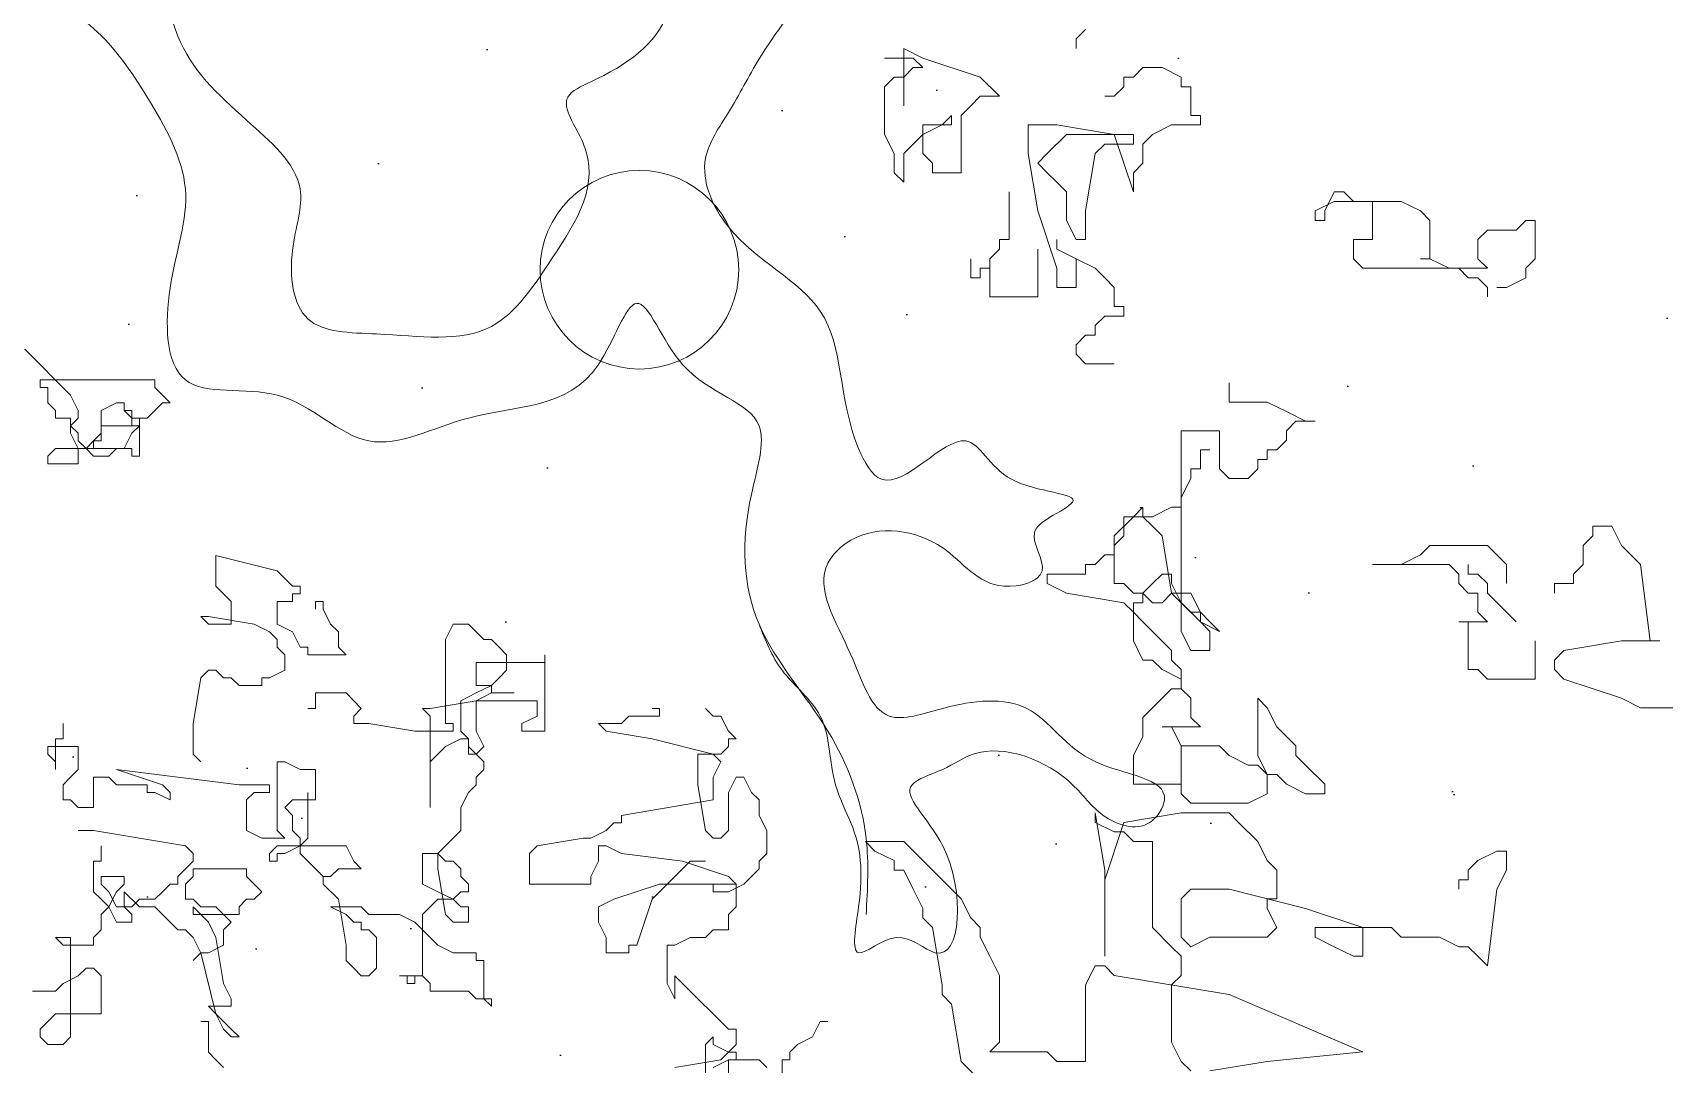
# Model space of a CAD drawing. Extents: x -95 to 325, y -1215 to -918.
# Drawn here: x -15.71 to -1.77, y -1081.34 to -1072.52 of the extents above; entities that cross this region are included whole.
import ezdxf

# ---------------------------------------------------------------- set-up
doc = ezdxf.new("R2010")
doc.units = 0
doc.layers.get('0').update_dxf_attribs({"linetype": 'CONTINUOUS'})
for name, color, linetype in [('尺寸标注', 7, 'CONTINUOUS'), ('福建茶', 76, 'CONTINUOUS'), ('马尼拉草', 80, 'CONTINUOUS')]:
    doc.layers.add(name, color=color, linetype=linetype)

# ---------------------------------------------------------------- blocks, each defined once
blk = doc.blocks.new('tulia')
at = {"color": 3, "lineweight": 0}
for p, q in [((202.701, 269.644), (202.701, 269.978)), ((202.844, 269.549), (202.844, 269.931)), ((199.338, 269.655), (199.696, 269.714)), ((199.816, 269.714), (199.875, 269.655)), ((201.13, 269.774), (201.249, 269.655)), ((202.367, 269.644), (202.367, 269.74)), ((202.462, 269.692), (202.51, 269.644)), ((202.797, 269.692), (202.701, 269.644)), ((203.035, 269.692), (202.749, 269.644)), ((205.852, 269.692), (205.9, 269.644)), ((198.741, 269.595), (199.338, 269.655)), ((199.577, 269.237), (198.741, 269.595)), ((199.875, 269.655), (199.935, 269.535)), ((200.652, 269.655), (200.473, 269.655)), ((200.473, 269.655), (200.473, 269.177)), ((200.712, 269.595), (200.652, 269.655)), ((201.07, 269.595), (200.712, 269.595)), ((201.01, 269.535), (201.07, 269.595)), ((201.249, 269.655), (201.309, 269.297)), ((202.271, 269.549), (202.319, 269.597)), ((202.319, 269.597), (202.319, 269.644)), ((202.319, 269.644), (202.367, 269.644)), ((202.51, 269.644), (202.701, 269.644)), ((202.701, 269.644), (202.653, 269.644)), ((202.653, 269.644), (202.653, 269.597)), ((202.749, 269.644), (202.653, 269.549)), ((202.653, 269.597), (202.701, 269.597)), ((202.701, 269.597), (202.797, 269.549)), ((205.9, 269.644), (205.947, 269.597)), ((205.947, 269.597), (205.947, 269.406)), ((199.935, 269.535), (199.935, 269.177)), ((201.01, 269.118), (201.01, 269.535)), ((202.128, 269.406), (202.176, 269.501)), ((202.176, 269.501), (202.271, 269.549)), ((202.653, 269.549), (202.653, 269.453)), ((202.797, 269.549), (202.797, 269.501)), ((202.797, 269.501), (202.844, 269.549)), ((205.804, 269.453), (205.756, 269.501)), ((205.756, 269.501), (205.804, 269.501)), ((205.804, 269.501), (205.852, 269.453)), ((206.807, 269.501), (206.854, 269.549)), ((206.807, 268.881), (206.807, 269.501)), ((206.854, 269.549), (206.95, 269.549)), ((206.95, 269.549), (206.998, 269.501)), ((206.998, 269.501), (206.998, 269.453)), ((202.08, 269.406), (202.128, 269.406)), ((202.653, 269.453), (202.701, 269.453)), ((202.701, 269.453), (202.987, 269.167)), ((205.9, 269.358), (205.804, 269.453)), ((205.852, 269.453), (205.9, 269.358)), ((205.947, 269.406), (205.995, 269.406)), ((206.998, 269.453), (206.902, 269.358)), ((201.309, 269.297), (201.368, 269.237)), ((204.181, 269.263), (204.181, 269.31)), ((204.181, 269.31), (204.229, 269.263)), ((205.804, 269.31), (205.947, 269.31)), ((205.804, 269.263), (205.804, 269.31)), ((205.947, 269.31), (205.9, 269.358)), ((205.9, 269.358), (205.995, 268.976)), ((206.902, 269.358), (206.616, 269.358)), ((206.616, 269.358), (206.616, 269.12)), ((200.293, 269.118), (199.577, 269.237)), ((199.935, 269.177), (199.875, 269.118)), ((200.473, 269.177), (200.413, 269.058)), ((201.368, 269.237), (201.368, 269.177)), ((201.368, 269.177), (201.428, 268.819)), ((203.035, 269.12), (203.035, 269.263)), ((203.035, 269.263), (203.083, 269.167)), ((204.276, 269.263), (204.181, 269.263)), ((204.229, 269.263), (204.229, 269.024)), ((204.324, 269.215), (204.276, 269.263)), ((204.563, 269.215), (204.324, 269.215)), ((204.563, 269.167), (204.563, 269.215)), ((205.852, 269.167), (205.804, 269.263)), ((206.854, 269.167), (206.902, 269.215)), ((206.902, 269.215), (207.045, 269.215)), ((199.875, 269.118), (199.875, 268.998)), ((200.353, 269.058), (200.293, 269.118)), ((201.07, 268.998), (201.01, 269.118)), ((202.987, 269.167), (203.035, 269.12)), ((203.083, 269.167), (203.083, 268.929)), ((204.611, 269.12), (204.563, 269.167)), ((204.611, 268.833), (204.611, 269.12)), ((204.611, 269.12), (204.658, 269.12)), ((204.754, 269.12), (204.611, 269.12)), ((204.658, 269.12), (204.658, 269.167)), ((204.658, 269.167), (204.706, 269.167)), ((204.706, 269.167), (204.706, 269.12)), ((204.706, 269.12), (204.754, 269.12)), ((204.945, 269.12), (204.897, 269.072)), ((204.897, 269.072), (204.897, 268.881)), ((204.993, 269.12), (204.945, 269.12)), ((205.04, 269.072), (204.993, 269.12)), ((205.088, 269.024), (205.04, 269.072)), ((205.9, 268.881), (205.852, 269.167)), ((206.616, 269.12), (206.664, 269.072)), ((206.664, 269.072), (206.711, 269.072)), ((206.711, 269.072), (206.759, 269.12)), ((206.759, 269.12), (206.854, 269.167)), ((197.964, 269.058), (197.905, 268.58)), ((198.024, 268.998), (197.964, 269.058)), ((198.084, 268.939), (198.024, 268.998)), ((198.741, 268.819), (198.741, 268.998)), ((198.741, 268.998), (198.8, 268.998)), ((198.8, 268.998), (198.92, 268.939)), ((199.875, 268.998), (199.935, 268.939)), ((200.413, 269.058), (200.353, 269.058)), ((200.353, 268.461), (200.353, 268.998)), ((200.353, 268.998), (200.353, 268.521)), ((201.13, 268.879), (201.07, 268.998)), ((203.322, 268.929), (203.322, 268.976)), ((203.322, 268.976), (203.465, 268.976)), ((203.465, 268.976), (203.465, 268.881)), ((204.229, 269.024), (204.276, 269.024)), ((204.276, 269.024), (204.276, 268.976)), ((204.276, 268.976), (204.42, 268.976)), ((204.42, 268.976), (204.515, 268.929)), ((205.088, 268.929), (205.088, 269.024)), ((205.947, 268.976), (205.852, 268.929)), ((205.995, 268.976), (205.947, 268.976)), ((206.043, 269.024), (205.995, 268.976)), ((205.995, 268.976), (206.043, 268.881)), ((198.143, 268.939), (198.084, 268.939)), ((198.263, 268.879), (198.143, 268.939)), ((198.502, 268.879), (198.263, 268.879)), ((198.562, 268.819), (198.502, 268.879)), ((198.92, 268.939), (199.039, 268.879)), ((199.039, 268.879), (199.039, 268.819)), ((199.278, 268.819), (199.338, 268.879)), ((199.338, 268.879), (199.696, 268.879)), ((199.696, 268.879), (199.816, 268.939)), ((199.816, 268.939), (199.875, 268.879)), ((199.875, 268.879), (199.875, 268.64)), ((199.935, 268.939), (200.055, 268.819)), ((201.13, 268.819), (201.13, 268.879)), ((202.844, 268.881), (202.797, 268.833)), ((202.94, 268.881), (202.844, 268.881)), ((203.035, 268.929), (202.94, 268.881)), ((203.083, 268.929), (203.035, 268.929)), ((203.178, 268.642), (203.274, 268.929)), ((203.274, 268.929), (203.322, 268.929)), ((203.465, 268.881), (203.513, 268.786)), ((204.515, 268.929), (204.563, 268.881)), ((204.563, 268.881), (204.611, 268.833)), ((204.897, 268.881), (204.945, 268.833)), ((205.136, 268.642), (205.088, 268.929)), ((205.852, 268.929), (205.852, 268.833)), ((205.947, 268.786), (205.9, 268.881)), ((206.043, 268.881), (206.091, 268.833)), ((206.616, 268.833), (206.664, 268.881)), ((206.664, 268.881), (206.664, 268.929)), ((206.664, 268.929), (206.854, 268.929)), ((206.902, 268.881), (206.807, 268.881)), ((206.854, 268.929), (206.902, 268.881)), ((199.039, 268.819), (198.562, 268.819)), ((199.099, 268.7), (198.741, 268.819)), ((199.338, 268.7), (199.278, 268.819)), ((200.055, 268.819), (200.055, 268.282)), ((201.189, 268.759), (201.13, 268.819)), ((201.428, 268.819), (201.488, 268.759)), ((202.797, 268.833), (202.701, 268.833)), ((202.701, 268.833), (202.701, 268.738)), ((203.513, 268.786), (203.513, 268.69)), ((204.324, 268.69), (204.324, 268.786)), ((204.324, 268.786), (204.42, 268.786)), ((204.42, 268.786), (204.467, 268.738)), ((204.658, 268.786), (204.611, 268.833)), ((204.611, 268.833), (204.611, 268.738)), ((204.754, 268.738), (204.658, 268.786)), ((204.945, 268.833), (204.993, 268.833)), ((204.993, 268.833), (204.993, 268.786)), ((204.993, 268.786), (205.04, 268.786)), ((205.04, 268.786), (205.088, 268.738)), ((205.852, 268.833), (205.804, 268.786)), ((205.804, 268.786), (205.852, 268.738)), ((205.995, 268.738), (205.947, 268.786)), ((206.091, 268.833), (206.138, 268.833)), ((206.138, 268.833), (206.186, 268.786)), ((206.186, 268.786), (206.234, 268.738)), ((206.425, 268.738), (206.425, 268.786)), ((206.425, 268.786), (206.52, 268.786)), ((206.52, 268.786), (206.568, 268.69)), ((206.616, 268.738), (206.616, 268.833)), ((199.577, 268.58), (199.099, 268.7)), ((199.338, 268.64), (199.338, 268.7)), ((201.249, 268.64), (201.189, 268.759)), ((201.488, 268.759), (201.488, 268.7)), ((201.488, 268.7), (201.548, 268.58)), ((202.701, 268.738), (202.653, 268.69)), ((202.653, 268.69), (202.653, 268.547)), ((203.513, 268.69), (203.417, 268.642)), ((204.372, 268.69), (204.324, 268.69)), ((204.42, 268.642), (204.372, 268.69)), ((204.467, 268.738), (204.515, 268.452)), ((204.563, 268.69), (204.515, 268.642)), ((204.611, 268.738), (204.563, 268.69)), ((204.945, 268.738), (204.754, 268.738)), ((204.993, 268.69), (204.945, 268.738)), ((205.184, 268.69), (204.993, 268.69)), ((205.088, 268.738), (205.184, 268.69)), ((205.709, 268.642), (205.756, 268.69)), ((205.756, 268.738), (205.995, 268.738)), ((205.756, 268.69), (205.756, 268.738)), ((205.852, 268.738), (205.9, 268.69)), ((205.9, 268.69), (205.995, 268.69)), ((205.995, 268.738), (206.043, 268.69)), ((206.043, 268.738), (205.995, 268.738)), ((205.995, 268.69), (206.043, 268.642)), ((206.043, 268.69), (206.043, 268.738)), ((206.234, 268.738), (206.282, 268.69)), ((206.282, 268.69), (206.377, 268.69)), ((206.377, 268.642), (206.425, 268.69)), ((206.377, 268.69), (206.473, 268.595)), ((206.473, 268.69), (206.425, 268.738)), ((206.425, 268.69), (206.52, 268.69)), ((206.473, 268.595), (206.473, 268.69)), ((206.52, 268.69), (206.568, 268.595)), ((206.52, 268.595), (206.568, 268.69)), ((206.568, 268.69), (206.616, 268.738)), ((206.568, 268.69), (206.616, 268.642)), ((197.905, 268.58), (197.845, 268.461)), ((198.143, 268.521), (198.143, 268.58)), ((199.278, 268.461), (199.278, 268.64)), ((199.278, 268.64), (199.338, 268.64)), ((199.816, 268.58), (199.577, 268.58)), ((199.875, 268.64), (199.816, 268.58)), ((201.607, 268.282), (201.249, 268.64)), ((201.548, 268.58), (201.607, 268.461)), ((202.701, 268.595), (202.606, 268.547)), ((202.797, 268.595), (202.701, 268.595)), ((202.797, 268.547), (202.797, 268.595)), ((203.083, 268.547), (203.178, 268.642)), ((203.417, 268.642), (203.131, 268.547)), ((204.372, 268.595), (204.324, 268.595)), ((204.324, 268.595), (204.324, 268.547)), ((204.42, 268.642), (204.372, 268.595)), ((204.515, 268.642), (204.42, 268.642)), ((204.515, 268.595), (204.42, 268.642)), ((204.611, 268.547), (204.515, 268.595)), ((205.231, 268.547), (205.136, 268.642)), ((205.613, 268.595), (205.661, 268.642)), ((205.709, 268.499), (205.613, 268.595)), ((205.661, 268.642), (205.709, 268.642)), ((206.043, 268.642), (206.091, 268.642)), ((206.091, 268.642), (206.091, 268.547)), ((206.186, 268.547), (206.234, 268.595)), ((206.234, 268.595), (206.282, 268.642)), ((206.282, 268.642), (206.377, 268.642)), ((206.473, 268.547), (206.52, 268.595)), ((206.568, 268.595), (206.616, 268.547)), ((206.616, 268.642), (206.664, 268.595)), ((206.664, 268.595), (206.664, 268.404)), ((197.845, 268.461), (197.845, 268.342)), ((198.024, 268.401), (198.084, 268.461)), ((198.084, 268.461), (198.084, 268.521)), ((198.084, 268.521), (198.143, 268.521)), ((199.338, 268.401), (199.278, 268.461)), ((200.353, 268.521), (200.234, 268.163)), ((200.413, 268.103), (200.353, 268.461)), ((201.607, 268.461), (201.667, 268.461)), ((201.667, 268.461), (201.667, 268.401)), ((202.606, 268.547), (202.51, 268.452)), ((202.653, 268.547), (202.797, 268.547)), ((203.131, 268.547), (202.653, 268.547)), ((202.653, 268.547), (202.701, 268.499)), ((202.701, 268.499), (202.987, 268.404)), ((202.987, 268.452), (203.083, 268.547)), ((203.513, 268.404), (203.56, 268.499)), ((203.56, 268.499), (203.56, 268.547)), ((203.56, 268.547), (203.942, 268.547)), ((203.942, 268.547), (203.942, 268.356)), ((204.324, 268.547), (204.372, 268.499)), ((204.372, 268.499), (204.372, 268.452)), ((204.611, 268.356), (204.611, 268.547)), ((205.136, 268.452), (205.184, 268.499)), ((205.184, 268.499), (205.231, 268.499)), ((205.231, 268.547), (205.231, 268.499)), ((205.231, 268.499), (205.231, 268.547)), ((205.231, 268.499), (205.279, 268.452)), ((205.709, 268.452), (205.709, 268.499)), ((206.091, 268.547), (206.043, 268.499)), ((206.043, 268.499), (206.043, 268.452)), ((206.091, 268.452), (206.138, 268.499)), ((206.138, 268.499), (206.138, 268.547)), ((206.138, 268.547), (206.186, 268.547)), ((206.473, 268.499), (206.473, 268.547)), ((206.616, 268.499), (206.473, 268.499)), ((206.616, 268.547), (206.616, 268.499)), ((197.905, 268.342), (198.024, 268.401)), ((199.398, 268.282), (199.338, 268.401)), ((201.667, 268.401), (201.787, 268.342)), ((202.51, 268.404), (202.462, 268.356)), ((202.462, 268.356), (202.462, 268.213)), ((202.51, 268.452), (202.51, 268.404)), ((202.844, 268.404), (202.94, 268.404)), ((202.94, 268.404), (202.987, 268.452)), ((202.987, 268.404), (203.369, 268.356)), ((203.369, 268.356), (203.465, 268.309)), ((203.513, 268.309), (203.513, 268.404)), ((203.942, 268.356), (203.895, 268.309)), ((204.372, 268.452), (204.42, 268.404)), ((204.42, 268.404), (204.467, 268.404)), ((204.515, 268.356), (204.42, 268.261)), ((204.467, 268.404), (204.515, 268.356)), ((204.515, 268.452), (204.515, 268.356)), ((204.515, 268.356), (204.611, 268.356)), ((205.04, 268.404), (204.993, 268.452)), ((204.993, 268.452), (205.136, 268.452)), ((205.088, 268.309), (205.04, 268.404)), ((205.279, 268.452), (205.327, 268.404)), ((205.327, 268.404), (205.375, 268.356)), ((205.375, 268.309), (205.47, 268.356)), ((205.375, 268.356), (205.375, 268.261)), ((205.47, 268.356), (205.518, 268.356)), ((205.518, 268.356), (205.518, 268.404)), ((205.518, 268.404), (205.565, 268.404)), ((205.565, 268.356), (205.518, 268.309)), ((205.565, 268.404), (205.565, 268.356)), ((206.043, 268.452), (205.709, 268.452)), ((206.043, 268.404), (206.091, 268.452)), ((206.043, 268.356), (206.043, 268.404)), ((206.091, 268.309), (206.043, 268.356)), ((206.664, 268.404), (206.616, 268.404)), ((206.616, 268.404), (206.616, 268.309)), ((197.845, 268.342), (197.905, 268.342)), ((199.517, 268.163), (199.398, 268.282)), ((200.055, 268.282), (200.174, 268.282)), ((200.174, 268.282), (200.234, 268.222)), ((201.846, 268.282), (201.607, 268.282)), ((201.787, 268.342), (201.846, 268.282)), ((202.701, 268.213), (202.749, 268.261)), ((202.749, 268.261), (202.797, 268.261)), ((202.797, 268.261), (202.844, 268.213)), ((203.465, 268.309), (203.513, 268.309)), ((203.56, 268.261), (203.465, 268.213)), ((203.608, 268.261), (203.56, 268.261)), ((203.895, 268.309), (203.608, 268.261)), ((204.42, 268.261), (204.372, 268.213)), ((205.518, 268.309), (205.088, 268.309)), ((205.327, 268.261), (205.375, 268.309)), ((205.327, 267.975), (205.327, 268.261)), ((205.375, 268.261), (205.422, 268.213)), ((205.518, 268.213), (205.47, 268.261)), ((205.47, 268.261), (205.613, 268.261)), ((205.613, 268.261), (205.709, 268.213)), ((206.664, 268.213), (206.091, 268.309)), ((199.577, 268.103), (199.517, 268.163)), ((200.234, 268.163), (199.875, 268.103)), ((200.234, 268.222), (200.293, 268.222)), ((200.293, 268.222), (200.413, 268.163)), ((200.413, 268.163), (200.413, 268.103)), ((202.462, 268.213), (202.51, 268.118)), ((202.701, 267.975), (202.701, 268.213)), ((202.844, 268.213), (202.892, 267.927)), ((203.417, 268.165), (203.369, 268.165)), ((203.369, 268.165), (203.369, 268.118)), ((203.465, 268.213), (203.417, 268.165)), ((204.372, 268.213), (204.372, 268.07)), ((205.422, 268.213), (205.422, 268.118)), ((205.518, 267.784), (205.518, 268.213)), ((205.709, 268.213), (205.709, 268.022)), ((206.759, 268.213), (206.664, 268.213)), ((199.875, 268.103), (199.577, 268.103)), ((202.51, 268.118), (202.51, 268.022)), ((203.369, 268.118), (202.797, 268.022)), ((204.372, 268.07), (204.324, 267.975)), ((204.563, 267.784), (204.563, 268.07)), ((204.563, 268.07), (204.563, 267.498)), ((205.422, 268.118), (205.47, 268.07)), ((205.47, 268.07), (205.422, 268.022)), ((206.664, 267.879), (206.664, 268.07)), ((206.664, 268.07), (206.759, 268.07)), ((206.759, 268.07), (206.807, 268.022)), ((198.98, 267.924), (198.98, 267.984)), ((198.98, 267.984), (199.099, 267.984)), ((199.099, 267.984), (199.218, 267.924)), ((199.457, 268.043), (199.338, 267.984)), ((199.338, 267.984), (199.338, 267.864)), ((199.816, 268.043), (199.457, 268.043)), ((199.875, 267.984), (199.816, 268.043)), ((199.875, 267.685), (199.875, 267.984)), ((202.51, 268.022), (202.558, 267.975)), ((202.558, 267.975), (202.606, 267.879)), ((202.653, 267.879), (202.701, 267.975)), ((202.797, 268.022), (202.797, 267.879)), ((204.324, 267.975), (204.276, 267.927)), ((205.422, 268.022), (205.279, 268.022)), ((205.279, 268.022), (205.279, 267.831)), ((205.661, 267.975), (205.565, 267.975)), ((205.565, 267.975), (205.565, 267.927)), ((205.709, 268.022), (205.661, 267.975)), ((206.186, 267.975), (206.186, 268.022)), ((206.186, 268.022), (206.282, 267.975)), ((206.234, 267.927), (206.186, 267.975)), ((206.282, 267.975), (206.329, 267.975)), ((206.329, 267.975), (206.329, 267.927)), ((206.807, 268.022), (206.854, 268.022)), ((206.854, 268.022), (206.854, 267.927)), ((199.099, 267.805), (198.98, 267.924)), ((199.218, 267.924), (199.278, 267.864)), ((199.278, 267.864), (199.338, 267.864)), ((199.338, 267.864), (199.398, 267.745)), ((199.338, 267.864), (199.398, 267.805)), ((199.875, 267.685), (199.875, 267.924)), ((199.875, 267.924), (200.174, 267.924)), ((200.174, 267.924), (200.174, 267.745)), ((202.606, 267.879), (202.653, 267.879)), ((202.797, 267.879), (202.749, 267.784)), ((202.892, 267.927), (202.892, 267.736)), ((204.276, 267.879), (204.229, 267.831)), ((204.276, 267.927), (204.276, 267.879)), ((205.565, 267.927), (205.756, 267.927)), ((205.756, 267.927), (206.138, 267.879)), ((206.138, 267.879), (206.52, 267.831)), ((206.52, 267.831), (206.234, 267.927)), ((206.329, 267.927), (206.52, 267.927)), ((206.52, 267.927), (206.568, 267.879)), ((206.568, 267.879), (206.664, 267.879)), ((206.807, 267.879), (206.759, 267.831)), ((206.854, 267.927), (206.807, 267.879)), ((199.159, 267.745), (199.099, 267.805)), ((199.159, 267.685), (199.159, 267.745)), ((199.398, 267.805), (199.457, 267.805)), ((199.398, 267.745), (199.398, 267.387)), ((199.457, 267.805), (199.577, 267.745)), ((199.577, 267.745), (199.637, 267.685)), ((200.174, 267.745), (200.114, 267.626)), ((202.749, 267.784), (202.797, 267.736)), ((204.229, 267.831), (204.229, 267.784)), ((204.229, 267.784), (204.276, 267.736)), ((204.467, 267.688), (204.563, 267.784)), ((205.279, 267.831), (205.375, 267.831)), ((205.375, 267.831), (205.47, 267.784)), ((205.47, 267.784), (205.518, 267.784)), ((206.043, 267.736), (205.995, 267.784)), ((206.759, 267.831), (206.759, 267.688)), ((206.902, 267.688), (206.902, 267.831)), ((206.902, 267.831), (206.902, 267.784)), ((206.902, 267.784), (206.95, 267.736)), ((199.218, 267.626), (199.159, 267.685)), ((199.637, 267.685), (199.875, 267.685)), ((199.935, 267.566), (199.875, 267.685)), ((202.749, 267.736), (202.701, 267.688)), ((202.701, 267.688), (202.701, 267.641)), ((202.892, 267.736), (202.749, 267.736)), ((202.797, 267.736), (203.178, 267.641)), ((204.229, 267.688), (204.276, 267.736)), ((204.276, 267.593), (204.229, 267.688)), ((204.276, 267.736), (204.324, 267.688)), ((204.276, 267.736), (204.324, 267.736)), ((204.324, 267.736), (204.324, 267.641)), ((204.324, 267.688), (204.324, 267.641)), ((204.372, 267.641), (204.467, 267.688)), ((206.043, 267.545), (206.043, 267.736)), ((206.759, 267.688), (206.902, 267.688)), ((206.95, 267.688), (206.902, 267.688)), ((206.902, 267.688), (206.902, 267.641)), ((206.95, 267.736), (206.95, 267.688)), ((199.278, 267.566), (199.218, 267.626)), ((199.338, 267.447), (199.278, 267.566)), ((199.816, 267.506), (199.756, 267.566)), ((199.756, 267.566), (199.995, 267.566)), ((199.995, 267.566), (199.935, 267.566)), ((200.114, 267.626), (200.114, 267.506)), ((202.701, 267.641), (202.653, 267.641)), ((202.653, 267.641), (202.701, 267.593)), ((202.701, 267.593), (202.749, 267.498)), ((203.178, 267.641), (203.465, 267.593)), ((203.369, 267.545), (203.322, 267.498)), ((203.513, 267.545), (203.369, 267.545)), ((203.465, 267.593), (203.513, 267.545)), ((203.847, 267.116), (203.847, 267.593)), ((203.847, 267.593), (203.99, 267.593)), ((203.99, 267.545), (203.895, 267.498)), ((203.99, 267.593), (203.99, 267.545)), ((204.276, 267.402), (204.276, 267.593)), ((204.324, 267.641), (204.372, 267.641)), ((204.324, 267.641), (204.372, 267.593)), ((204.372, 267.593), (204.372, 267.402)), ((204.42, 267.545), (204.42, 267.593)), ((204.42, 267.593), (204.658, 267.593)), ((204.467, 267.545), (204.42, 267.545)), ((204.467, 267.021), (204.467, 267.545)), ((204.658, 267.593), (204.945, 267.545)), ((204.945, 267.545), (205.04, 267.545)), ((205.04, 267.545), (205.04, 267.498)), ((205.995, 267.259), (206.043, 267.545)), ((206.902, 267.641), (206.854, 267.641)), ((206.854, 267.641), (206.854, 267.545)), ((196.77, 267.447), (197.009, 267.447)), ((197.009, 267.447), (197.128, 267.387)), ((199.398, 267.387), (199.338, 267.447)), ((199.816, 267.387), (199.816, 267.506)), ((200.114, 267.506), (199.995, 267.387)), ((202.749, 267.498), (202.797, 267.498)), ((202.797, 267.498), (202.844, 267.45)), ((203.322, 267.498), (203.131, 267.498)), ((203.131, 267.498), (203.131, 267.45)), ((203.131, 267.45), (203.178, 267.45)), ((203.895, 267.498), (203.895, 267.402)), ((204.563, 267.45), (204.276, 267.402)), ((204.563, 267.498), (204.611, 267.45)), ((204.611, 267.45), (204.563, 267.45)), ((205.04, 267.498), (204.993, 267.45)), ((204.993, 267.45), (205.04, 267.402)), ((205.279, 267.354), (205.279, 267.45)), ((205.279, 267.45), (205.327, 267.45)), ((197.128, 267.387), (197.487, 267.268)), ((199.875, 267.327), (199.816, 267.387)), ((199.995, 267.387), (199.935, 267.327)), ((203.895, 267.402), (204.276, 267.402)), ((204.181, 267.354), (204.038, 267.354)), ((204.038, 267.354), (204.181, 267.354)), ((204.276, 267.402), (204.181, 267.354)), ((204.181, 267.354), (204.181, 267.307)), ((204.276, 267.354), (204.181, 267.307)), ((204.372, 267.402), (204.276, 267.354)), ((205.04, 267.402), (205.088, 267.354)), ((205.088, 267.354), (205.279, 267.354)), ((197.487, 267.268), (197.546, 267.208)), ((197.666, 267.268), (197.964, 267.268)), ((197.666, 267.029), (197.666, 267.268)), ((197.964, 267.268), (198.024, 267.208)), ((199.875, 267.208), (199.875, 267.327)), ((199.935, 267.327), (199.875, 267.327)), ((199.875, 267.327), (199.875, 267.268)), ((199.875, 267.268), (199.995, 267.208)), ((204.133, 267.259), (204.086, 267.211)), ((204.181, 267.307), (204.133, 267.259)), ((204.181, 267.307), (204.276, 267.307)), ((204.276, 267.307), (204.276, 267.164)), ((205.47, 267.211), (205.565, 267.259)), ((205.565, 267.259), (205.613, 267.259)), ((205.613, 267.259), (205.613, 267.307)), ((205.613, 267.307), (205.756, 267.307)), ((205.756, 267.307), (205.804, 267.259)), ((205.804, 267.259), (205.852, 267.259)), ((205.852, 267.259), (205.9, 267.211)), ((205.947, 267.211), (205.995, 267.259)), ((197.546, 267.148), (197.487, 267.089)), ((197.546, 267.208), (197.546, 267.148)), ((198.024, 267.208), (198.084, 267.208)), ((198.084, 267.208), (198.084, 266.91)), ((199.935, 267.148), (199.875, 267.208)), ((199.935, 267.089), (199.935, 267.148)), ((199.995, 267.208), (200.055, 267.148)), ((200.055, 267.148), (200.114, 267.148)), ((200.114, 267.148), (200.174, 267.029)), ((204.276, 267.164), (203.847, 267.164)), ((203.847, 267.164), (203.847, 267.116)), ((204.086, 267.211), (204.086, 267.116)), ((205.47, 267.116), (205.47, 267.211)), ((205.9, 267.211), (205.947, 267.211)), ((197.487, 267.089), (197.128, 267.029)), ((199.696, 266.969), (199.696, 267.089)), ((199.696, 267.089), (199.816, 267.089)), ((199.816, 267.089), (199.875, 266.969)), ((200.055, 266.969), (199.935, 267.089)), ((204.086, 267.116), (204.133, 267.068)), ((204.133, 267.068), (204.181, 267.021)), ((205.136, 267.068), (205.088, 267.116)), ((205.088, 267.116), (205.327, 267.116)), ((205.136, 266.973), (205.136, 267.068)), ((205.327, 267.116), (205.327, 267.068)), ((205.327, 267.068), (205.375, 267.068)), ((205.375, 267.068), (205.422, 266.973)), ((205.518, 267.068), (205.47, 267.116)), ((205.518, 267.021), (205.518, 267.068)), ((197.128, 267.029), (196.889, 267.029)), ((196.889, 267.029), (196.949, 267.029)), ((196.949, 267.029), (197.009, 266.551)), ((199.696, 266.91), (199.637, 266.969)), ((199.637, 266.969), (199.756, 266.91)), ((199.756, 266.91), (199.696, 266.969)), ((199.875, 266.969), (199.875, 266.134)), ((200.114, 266.91), (200.055, 266.969)), ((200.174, 267.029), (200.174, 266.85)), ((204.181, 267.021), (204.229, 267.021)), ((204.229, 267.021), (204.276, 266.973)), ((204.276, 266.973), (204.324, 266.925)), ((204.42, 266.925), (204.467, 267.021)), ((205.184, 266.925), (205.136, 266.973)), ((205.422, 266.973), (205.518, 266.925)), ((205.565, 266.973), (205.518, 267.021)), ((205.661, 266.925), (205.565, 266.973)), ((197.785, 266.91), (197.845, 266.85)), ((197.845, 266.85), (197.964, 266.73)), ((198.143, 266.91), (197.964, 266.91)), ((197.964, 266.91), (198.024, 266.85)), ((198.024, 266.85), (198.024, 266.73)), ((198.084, 266.91), (198.143, 266.91)), ((199.756, 266.85), (199.696, 266.91)), ((199.756, 266.91), (199.875, 266.79)), ((199.756, 266.85), (199.756, 266.91)), ((199.816, 266.73), (199.756, 266.85)), ((199.816, 266.85), (199.756, 266.85)), ((199.935, 266.73), (199.816, 266.85)), ((200.174, 266.85), (200.114, 266.91)), ((200.174, 266.79), (200.174, 266.85)), ((200.174, 266.85), (200.234, 266.79)), ((204.324, 266.925), (204.42, 266.925)), ((205.231, 266.83), (205.184, 266.925)), ((205.231, 266.782), (205.231, 266.83)), ((205.279, 266.83), (205.279, 266.782)), ((205.518, 266.925), (205.518, 266.782)), ((205.947, 266.877), (205.661, 266.925)), ((205.804, 266.925), (205.947, 266.925)), ((205.804, 266.782), (205.804, 266.925)), ((205.947, 266.925), (205.995, 266.877)), ((205.995, 266.877), (205.947, 266.877)), ((197.546, 266.671), (197.546, 266.73)), ((197.964, 266.73), (197.964, 266.671)), ((198.024, 266.73), (198.084, 266.73)), ((198.084, 266.73), (198.143, 266.671)), ((199.935, 266.73), (199.816, 266.73)), ((199.875, 266.79), (199.935, 266.671)), ((199.995, 266.79), (199.935, 266.73)), ((199.995, 266.372), (199.935, 266.73)), ((200.055, 266.79), (199.995, 266.79)), ((200.114, 266.73), (200.055, 266.79)), ((200.055, 266.671), (200.114, 266.73)), ((200.114, 266.73), (200.114, 266.79)), ((200.114, 266.79), (200.174, 266.79)), ((200.174, 266.73), (200.114, 266.73)), ((200.234, 266.671), (200.174, 266.73)), ((200.234, 266.79), (200.592, 266.73)), ((200.592, 266.73), (200.712, 266.671)), ((205.279, 266.782), (205.231, 266.782)), ((205.422, 266.734), (205.375, 266.734)), ((205.375, 266.734), (205.375, 266.687)), ((205.518, 266.782), (205.422, 266.782)), ((205.422, 266.782), (205.422, 266.734)), ((205.852, 266.734), (205.804, 266.782)), ((205.9, 266.687), (205.852, 266.734)), ((197.427, 266.611), (197.427, 266.671)), ((197.427, 266.671), (197.546, 266.671)), ((197.845, 266.551), (197.845, 266.671)), ((197.964, 266.671), (198.024, 266.611)), ((198.143, 266.671), (198.143, 266.611)), ((199.935, 266.671), (199.935, 266.611)), ((199.995, 266.611), (200.055, 266.671)), ((200.293, 266.671), (200.234, 266.671)), ((200.293, 266.372), (200.293, 266.671)), ((200.712, 266.671), (200.712, 266.611)), ((205.375, 266.687), (205.422, 266.687)), ((205.422, 266.687), (205.518, 266.591)), ((205.9, 266.496), (205.9, 266.687)), ((197.009, 266.551), (197.128, 266.432)), ((197.367, 266.551), (197.427, 266.611)), ((197.367, 266.432), (197.367, 266.551)), ((197.905, 266.492), (197.845, 266.551)), ((198.024, 266.611), (198.084, 266.611)), ((198.084, 266.611), (198.084, 266.551)), ((198.084, 266.551), (198.084, 266.611)), ((198.143, 266.611), (198.203, 266.551)), ((198.203, 266.551), (198.681, 266.551)), ((198.502, 266.551), (198.382, 266.492)), ((198.681, 266.551), (198.502, 266.551)), ((199.935, 266.611), (199.995, 266.611)), ((200.413, 266.551), (200.353, 266.492)), ((200.473, 266.551), (200.413, 266.551)), ((200.712, 266.611), (200.473, 266.611)), ((200.473, 266.611), (200.473, 266.551)), ((205.518, 266.591), (205.9, 266.496)), ((197.128, 266.432), (197.188, 266.313)), ((197.307, 266.372), (197.367, 266.432)), ((197.964, 266.432), (197.905, 266.492)), ((198.323, 266.432), (197.964, 266.432)), ((198.382, 266.492), (198.323, 266.432)), ((200.293, 266.432), (200.234, 266.372)), ((200.353, 266.492), (200.293, 266.492)), ((200.293, 266.492), (200.293, 266.432)), ((197.307, 266.313), (197.307, 266.372)), ((200.055, 266.313), (199.995, 266.372)), ((200.174, 266.253), (200.293, 266.372)), ((200.234, 266.372), (200.234, 266.253)), ((197.188, 266.313), (197.307, 266.313)), ((199.935, 266.193), (200.055, 266.253)), ((200.114, 266.253), (200.055, 266.313)), ((200.055, 266.253), (200.114, 266.253)), ((200.114, 266.253), (200.114, 266.193)), ((200.114, 266.193), (200.174, 266.253)), ((200.234, 266.253), (200.114, 266.253)), ((199.875, 266.134), (199.816, 266.014)), ((199.875, 265.716), (199.875, 266.193)), ((199.875, 266.193), (199.935, 266.193)), ((199.398, 265.955), (199.457, 266.014)), ((199.457, 266.014), (199.577, 266.014)), ((199.577, 266.014), (199.637, 265.955)), ((199.816, 266.014), (199.816, 265.955)), ((199.398, 265.895), (199.398, 265.955)), ((199.637, 265.955), (199.637, 265.716)), ((199.816, 265.955), (199.756, 265.955)), ((199.756, 265.955), (199.756, 265.835)), ((206.759, 265.828), (206.759, 265.923)), ((206.759, 265.923), (206.95, 265.923)), ((206.95, 265.923), (206.95, 265.876)), ((199.218, 265.776), (199.278, 265.835)), ((199.278, 265.835), (199.338, 265.835)), ((199.338, 265.835), (199.338, 265.895)), ((199.338, 265.895), (199.398, 265.895)), ((199.756, 265.835), (199.696, 265.835)), ((199.696, 265.835), (199.756, 265.835)), ((206.425, 265.876), (206.377, 265.876)), ((206.377, 265.876), (206.377, 265.685)), ((206.425, 265.828), (206.425, 265.876)), ((206.425, 265.732), (206.473, 265.828)), ((206.902, 265.828), (206.425, 265.828)), ((206.473, 265.828), (206.52, 265.828)), ((206.52, 265.828), (206.568, 265.876)), ((206.568, 265.876), (206.664, 265.876)), ((206.664, 265.876), (206.711, 265.828)), ((206.711, 265.828), (206.664, 265.78)), ((206.664, 265.78), (206.664, 265.828)), ((206.664, 265.828), (206.711, 265.828)), ((206.711, 265.828), (206.759, 265.78)), ((206.807, 265.732), (206.759, 265.828)), ((206.95, 265.876), (206.902, 265.828)), ((199.159, 265.656), (199.218, 265.716)), ((199.218, 265.716), (199.218, 265.776)), ((199.637, 265.716), (199.875, 265.716)), ((206.377, 265.685), (206.425, 265.732)), ((206.664, 265.78), (206.616, 265.732)), ((206.616, 265.589), (206.616, 265.78)), ((206.616, 265.78), (206.664, 265.78)), ((206.616, 265.732), (206.616, 265.685)), ((206.759, 265.78), (206.759, 265.732)), ((206.759, 265.732), (206.807, 265.685)), ((206.807, 265.637), (206.807, 265.732)), ((199.099, 265.656), (199.039, 265.656)), ((199.039, 265.656), (199.159, 265.656)), ((199.218, 265.597), (199.099, 265.656)), ((206.329, 265.637), (206.234, 265.542)), ((206.425, 265.637), (206.329, 265.637)), ((206.377, 265.637), (206.377, 265.685)), ((206.377, 265.685), (206.425, 265.685)), ((206.425, 265.637), (206.377, 265.637)), ((206.616, 265.685), (206.425, 265.685)), ((206.425, 265.685), (206.425, 265.637)), ((206.425, 265.685), (206.425, 265.589)), ((206.473, 265.589), (206.425, 265.637)), ((206.807, 265.685), (206.759, 265.637)), ((206.759, 265.637), (206.759, 265.589)), ((206.902, 265.637), (206.807, 265.637)), ((206.902, 265.589), (206.902, 265.637)), ((199.338, 265.537), (199.218, 265.597)), ((199.577, 265.537), (199.338, 265.537)), ((199.577, 265.418), (199.577, 265.537)), ((206.234, 265.542), (206.186, 265.542)), ((206.186, 265.542), (206.234, 265.494)), ((206.425, 265.589), (206.473, 265.589)), ((206.473, 265.589), (206.473, 265.542)), ((206.473, 265.542), (206.52, 265.542)), ((206.52, 265.542), (206.616, 265.589)), ((206.759, 265.589), (206.807, 265.494)), ((206.95, 265.542), (206.902, 265.589)), ((206.95, 265.446), (206.95, 265.542)), ((206.234, 265.494), (206.282, 265.446)), ((206.282, 265.446), (206.282, 265.399)), ((206.807, 265.494), (207.093, 265.208)), ((206.998, 265.446), (206.95, 265.446)), ((206.998, 265.399), (206.998, 265.446)), ((206.282, 265.399), (206.998, 265.399)), ((200.293, 265.298), (200.473, 265.298)), ((200.473, 265.298), (200.532, 265.239)), ((200.532, 265.239), (200.532, 265.179)), ((200.473, 265.119), (200.413, 265.119)), ((200.413, 265.119), (200.413, 265.06)), ((200.532, 265.179), (200.473, 265.119)), ((200.353, 265), (200.234, 265)), ((200.234, 265), (200.234, 264.94)), ((200.413, 265.06), (200.353, 265)), ((200.234, 264.94), (200.293, 264.94)), ((200.293, 264.94), (200.293, 264.821)), ((197.845, 264.821), (197.725, 264.761)), ((197.905, 264.821), (197.845, 264.821)), ((197.964, 264.821), (197.964, 264.881)), ((198.024, 264.761), (197.964, 264.821)), ((200.293, 264.821), (200.353, 264.761)), ((200.532, 264.642), (200.532, 264.821)), ((200.532, 264.821), (200.652, 264.821)), ((200.652, 264.821), (200.652, 264.701)), ((200.771, 264.582), (200.771, 264.881)), ((200.771, 264.881), (201.07, 264.881)), ((201.07, 264.881), (201.07, 264.701)), ((197.725, 264.701), (197.666, 264.642)), ((197.725, 264.761), (197.725, 264.701)), ((198.024, 264.642), (197.964, 264.701)), ((197.964, 264.701), (198.741, 264.701)), ((198.084, 264.761), (198.024, 264.761)), ((198.143, 264.701), (198.084, 264.761)), ((198.203, 264.701), (198.143, 264.701)), ((198.323, 264.642), (198.203, 264.701)), ((198.741, 264.701), (198.8, 264.642)), ((200.353, 264.761), (200.413, 264.701)), ((200.413, 264.701), (200.532, 264.642)), ((200.652, 264.701), (200.771, 264.343)), ((201.07, 264.642), (201.07, 264.701)), ((201.07, 264.701), (201.13, 264.701)), ((201.13, 264.701), (201.13, 264.761)), ((201.13, 264.761), (201.189, 264.761)), ((201.189, 264.761), (201.189, 264.642)), ((197.666, 264.642), (197.666, 264.403)), ((198.024, 264.522), (198.024, 264.642)), ((198.323, 264.403), (198.323, 264.642)), ((198.323, 264.642), (198.382, 264.642)), ((198.382, 264.642), (198.323, 264.642)), ((198.8, 264.642), (198.8, 264.522)), ((200.532, 264.642), (200.652, 264.582)), ((200.652, 264.582), (200.532, 264.642)), ((201.01, 264.582), (201.07, 264.642)), ((197.964, 264.463), (198.024, 264.522)), ((198.681, 264.522), (198.681, 264.284)), ((198.8, 264.522), (198.681, 264.522)), ((200.473, 264.343), (200.473, 264.522)), ((200.473, 264.522), (200.532, 264.522)), ((200.532, 264.522), (200.592, 264.403)), ((200.652, 264.582), (200.652, 264.522)), ((200.652, 264.522), (200.652, 264.582)), ((200.95, 264.224), (200.95, 264.522)), ((200.95, 264.522), (201.01, 264.522)), ((201.01, 264.522), (201.01, 264.582)), ((197.666, 264.403), (197.725, 264.403)), ((197.725, 264.403), (197.785, 264.463)), ((197.785, 264.463), (197.964, 264.463)), ((198.382, 264.343), (198.323, 264.403)), ((198.98, 264.343), (198.98, 264.403)), ((198.98, 264.403), (199.039, 264.403)), ((199.039, 264.403), (199.039, 264.343)), ((200.592, 264.403), (200.592, 264.224)), ((198.502, 264.284), (198.382, 264.343)), ((198.92, 264.284), (198.502, 264.284)), ((198.681, 264.284), (198.8, 264.284)), ((198.8, 264.284), (198.86, 264.224)), ((198.92, 264.224), (198.98, 264.343)), ((199.039, 264.343), (198.92, 264.284)), ((200.413, 263.985), (200.473, 264.343)), ((200.771, 264.343), (200.831, 263.985)), ((198.86, 264.224), (198.92, 264.224)), ((200.293, 263.866), (200.174, 264.224)), ((200.174, 264.224), (200.174, 264.105)), ((200.592, 264.224), (200.652, 264.164)), ((200.174, 264.105), (200.114, 264.045)), ((200.652, 264.164), (200.712, 264.105)), ((200.712, 264.105), (200.771, 264.045)), ((201.249, 263.747), (201.249, 264.105)), ((201.249, 264.105), (201.428, 264.105)), ((201.428, 264.105), (201.428, 264.045)), ((201.607, 263.985), (201.607, 264.164)), ((201.607, 264.164), (201.667, 264.105)), ((201.667, 264.105), (201.667, 263.985)), ((200.114, 264.045), (200.114, 263.926)), ((200.353, 263.926), (200.413, 263.985)), ((200.712, 263.985), (200.592, 263.866)), ((200.771, 264.045), (200.712, 263.985)), ((200.831, 263.985), (200.831, 263.806)), ((201.428, 264.045), (201.488, 263.985)), ((201.488, 263.985), (201.488, 263.806)), ((201.548, 263.926), (201.607, 263.985)), ((201.667, 263.985), (201.727, 263.866)), ((200.114, 263.926), (200.055, 263.866)), ((200.174, 263.866), (200.174, 263.926)), ((200.174, 263.926), (200.353, 263.926)), ((201.488, 263.866), (201.548, 263.926)), ((199.935, 263.806), (199.756, 263.806)), ((199.756, 263.806), (199.756, 263.747)), ((200.055, 263.866), (199.935, 263.806)), ((200.293, 263.866), (200.174, 263.866)), ((200.652, 263.806), (200.293, 263.866)), ((200.592, 263.866), (200.293, 263.866)), ((200.831, 263.806), (200.652, 263.806)), ((201.488, 263.806), (201.309, 263.806)), ((201.309, 263.806), (201.309, 263.747)), ((201.309, 263.747), (201.368, 263.806)), ((201.368, 263.806), (201.488, 263.866)), ((201.727, 263.866), (201.727, 263.568)), ((199.756, 263.747), (199.816, 263.747)), ((199.816, 263.747), (199.816, 263.568)), ((201.13, 263.627), (201.189, 263.687)), ((201.189, 263.687), (201.249, 263.747)), ((201.607, 263.687), (201.607, 263.329)), ((200.234, 263.568), (200.293, 263.627)), ((200.293, 263.627), (200.353, 263.627)), ((201.13, 263.508), (201.01, 263.627)), ((201.01, 263.627), (201.13, 263.627)), ((199.816, 263.568), (199.875, 263.568)), ((199.875, 263.568), (199.875, 263.508)), ((199.875, 263.508), (199.995, 263.448)), ((200.114, 263.448), (200.174, 263.508)), ((200.174, 263.508), (200.234, 263.508)), ((200.234, 263.508), (200.234, 263.568)), ((201.488, 263.389), (201.13, 263.508)), ((201.607, 263.508), (201.548, 263.448)), ((201.667, 263.508), (201.607, 263.508)), ((201.727, 263.568), (201.667, 263.508)), ((199.995, 263.448), (200.114, 263.448)), ((201.548, 263.448), (201.488, 263.448)), ((201.488, 263.448), (201.548, 263.389)), ((201.607, 263.329), (201.488, 263.389)), ((201.548, 263.389), (201.727, 263.389)), ((200.532, 263.269), (200.473, 263.21)), ((200.532, 263.329), (200.532, 263.269))]:
    blk.add_line(p, q, dxfattribs=at)
at = {"color": 34, "lineweight": 0}
blk.add_circle((203.257, 264.711), 0.62, dxfattribs=at)
blk.add_spline([(201.842, 268.738), (201.842, 268.261), (202.08, 267.593), (202.51, 266.925), (202.558, 266.114), (202.51, 265.685), (202.987, 265.303), (203.274, 264.921), (203.513, 265.303), (204.324, 265.637), (204.945, 265.78), (205.518, 265.494), (206.091, 265.399), (206.186, 264.826), (206.091, 264.206), (206.329, 263.633), (206.664, 263.204), (207.332, 262.775), (208.096, 262.489), (208.382, 262.489), (208.287, 262.393), (207.905, 262.393), (206.95, 262.679), (206.473, 262.966), (206.234, 262.584), (205.852, 261.868), (205.613, 261.248), (205.47, 260.723), (205.613, 260.151), (205.613, 259.674), (205.47, 259.388), (205.327, 259.054), (205.47, 259.865), (205.375, 260.294), (205.231, 260.962), (205.422, 261.534), (205.852, 262.345), (206.186, 262.87), (206.138, 263.252), (205.709, 263.777), (205.375, 264.206), (205.422, 264.588), (205.327, 265.017), (204.897, 265.112), (204.181, 265.065), (203.799, 264.635), (203.608, 263.92), (203.704, 263.633), (203.56, 263.538), (203.083, 263.109), (203.083, 262.727), (203.751, 262.011), (204.611, 261.678), (205.47, 261.391), (206.282, 261.201), (206.616, 260.914), (206.52, 260.914), (206.138, 261.105), (205.613, 261.248), (204.849, 261.344), (204.133, 261.582), (203.369, 261.821), (203.035, 262.202), (202.844, 262.536), (202.653, 262.489), (202.415, 262.25), (202.08, 261.964), (202.08, 261.582), (202.033, 261.391), (201.842, 261.439), (201.698, 261.582), (201.698, 261.964), (201.889, 262.441), (202.176, 262.918), (202.51, 263.395), (202.701, 263.729), (202.844, 264.015), (202.701, 264.444), (202.128, 264.969), (201.889, 265.828), (201.746, 266.019), (201.221, 265.78), (200.935, 266.019), (200.553, 266.162), (200.696, 266.257), (200.791, 266.353), (200.744, 266.591), (200.982, 266.687), (201.364, 266.448), (201.937, 266.4), (202.08, 266.543), (201.937, 267.116), (201.698, 267.498), (201.364, 267.45), (200.839, 267.45), (200.409, 267.784), (199.98, 268.022), (200.075, 268.165), (200.362, 268.118), (200.553, 267.927), (201.173, 267.736), (201.364, 267.831), (201.555, 267.927), (201.364, 268.309), (201.412, 268.976), (201.651, 268.881), (201.889, 268.976), (201.889, 268.69), (201.937, 268.165), (202.033, 267.927), (202.128, 267.498), (202.367, 267.211), (202.51, 266.925)], degree=3, dxfattribs=at)
blk = doc.blocks.new('tuli')
at = {"color": 3}
blk.add_blockref('tulia', (-25.998, 9.206), dxfattribs=at)

msp = doc.modelspace()

# ---------------------------------------------------------------- hatches: boundary and pattern name
at = {"layer": '尺寸标注'}
h = msp.add_hatch(dxfattribs=at)
h.set_pattern_fill('NET', color=26, scale=0.7, angle=45, style=0)
edge = h.paths.add_edge_path()
edge.add_line((-31.487, -1079.539), (-31.487, -1097.292))
edge.add_line((-31.487, -1097.292), (9.524, -1097.292))
edge.add_line((9.524, -1097.292), (17.237, -1079.249))
edge.add_spline(control_points=[(17.237, -1079.249), (17.069, -1079.242), (8.558, -1079.023), (-7.742, -1091.997), (-23.644, -1081.165), (-31.487, -1079.539)], knot_values=[26.944979, 26.944979, 26.944979, 26.944979, 27.466356, 53.393486, 77.500325, 77.500325, 77.500325, 77.500325], degree=3, periodic=0)
at = {"layer": '福建茶', "lineweight": 9}
h = msp.add_hatch(dxfattribs=at)
h.set_pattern_fill('CORK', color=256, scale=0.7, angle=90, style=0)
h.set_pattern_definition([(90, (0, 0), (-2.2225, 1e-16), []), (225, (1.111, 1.111), (4.445002, -4.445002), [3.14309, -3.14309]), (225, (1.111, 1.667), (4.445002, -4.445002), [3.14309, -3.14309]), (225, (1.111, 2.2225), (4.445002, -4.445002), [3.14309, -3.14309])])
edge = h.paths.add_edge_path()
edge.add_spline(control_points=[(-31.487, -1059.337), (-23.644, -1060.962), (-7.742, -1071.795), (16.75, -1052.301), (41.729, -1072.737), (66.733, -1052.183), (91.737, -1072.734), (112.53, -1055.735), (125.033, -1060.611), (129.18, -1062.289)], knot_values=[26.944979, 26.944979, 26.944979, 26.944979, 51.051819, 76.978949, 102.906066, 128.833183, 154.760301, 180.687418, 193.577857, 193.577857, 193.577857, 193.577857], degree=3, periodic=0)
edge.add_line((129.18, -1062.289), (129.18, -1046.625))
edge.add_line((129.18, -1046.625), (-31.487, -1046.625))
edge.add_line((-31.487, -1046.625), (-31.487, -1059.337))
at = {"layer": '马尼拉草'}
h = msp.add_hatch(dxfattribs=at)
h.set_pattern_fill('AR-SAND', color=256, scale=0.1, style=0)
edge = h.paths.add_edge_path()
edge.add_line((129.18, -1062.289), (129.18, -1082.491))
edge.add_spline(control_points=[(129.18, -1082.491), (125.033, -1080.813), (112.53, -1075.937), (91.737, -1092.936), (66.733, -1072.385), (41.729, -1092.939), (16.75, -1072.503), (-7.742, -1091.997), (-23.644, -1081.165), (-31.487, -1079.539)], knot_values=[26.944979, 26.944979, 26.944979, 26.944979, 39.835418, 65.762535, 91.689652, 117.61677, 143.543887, 169.471017, 193.577857, 193.577857, 193.577857, 193.577857], degree=3, periodic=0)
edge.add_line((-31.487, -1079.539), (-31.487, -1059.337))
edge.add_spline(control_points=[(-31.487, -1059.337), (-23.644, -1060.962), (-7.742, -1071.795), (16.75, -1052.301), (41.729, -1072.737), (66.733, -1052.183), (91.737, -1072.734), (112.53, -1055.735), (125.033, -1060.611), (129.18, -1062.289)], knot_values=[26.944979, 26.944979, 26.944979, 26.944979, 51.051819, 76.978949, 102.906066, 128.833183, 154.760301, 180.687418, 193.577857, 193.577857, 193.577857, 193.577857], degree=3, periodic=0)

# ---------------------------------------------------------------- linework, layer by layer
at = {"layer": '福建茶', "lineweight": 9}
msp.add_open_spline([(-31.487, -1079.539), (-23.644, -1081.165), (-7.742, -1091.997), (16.75, -1072.503), (41.729, -1092.939), (66.733, -1072.385), (91.737, -1092.936), (112.53, -1075.937), (125.033, -1080.813), (129.18, -1082.491)], degree=3, knots=[26.944979, 26.944979, 26.944979, 26.944979, 51.051819, 76.978949, 102.906066, 128.833183, 154.760301, 180.687418, 193.577857, 193.577857, 193.577857, 193.577857], dxfattribs=at)

# ---------------------------------------------------------------- block references
at = {"color": 1, "lineweight": 0, "xscale": 1.369095795671456, "yscale": 1.369095796253532, "zscale": 1.369095795696208, "rotation": 180}
msp.add_blockref('tuli', (232.157, -699.524), dxfattribs=at)

doc.saveas('drawing.dxf')
